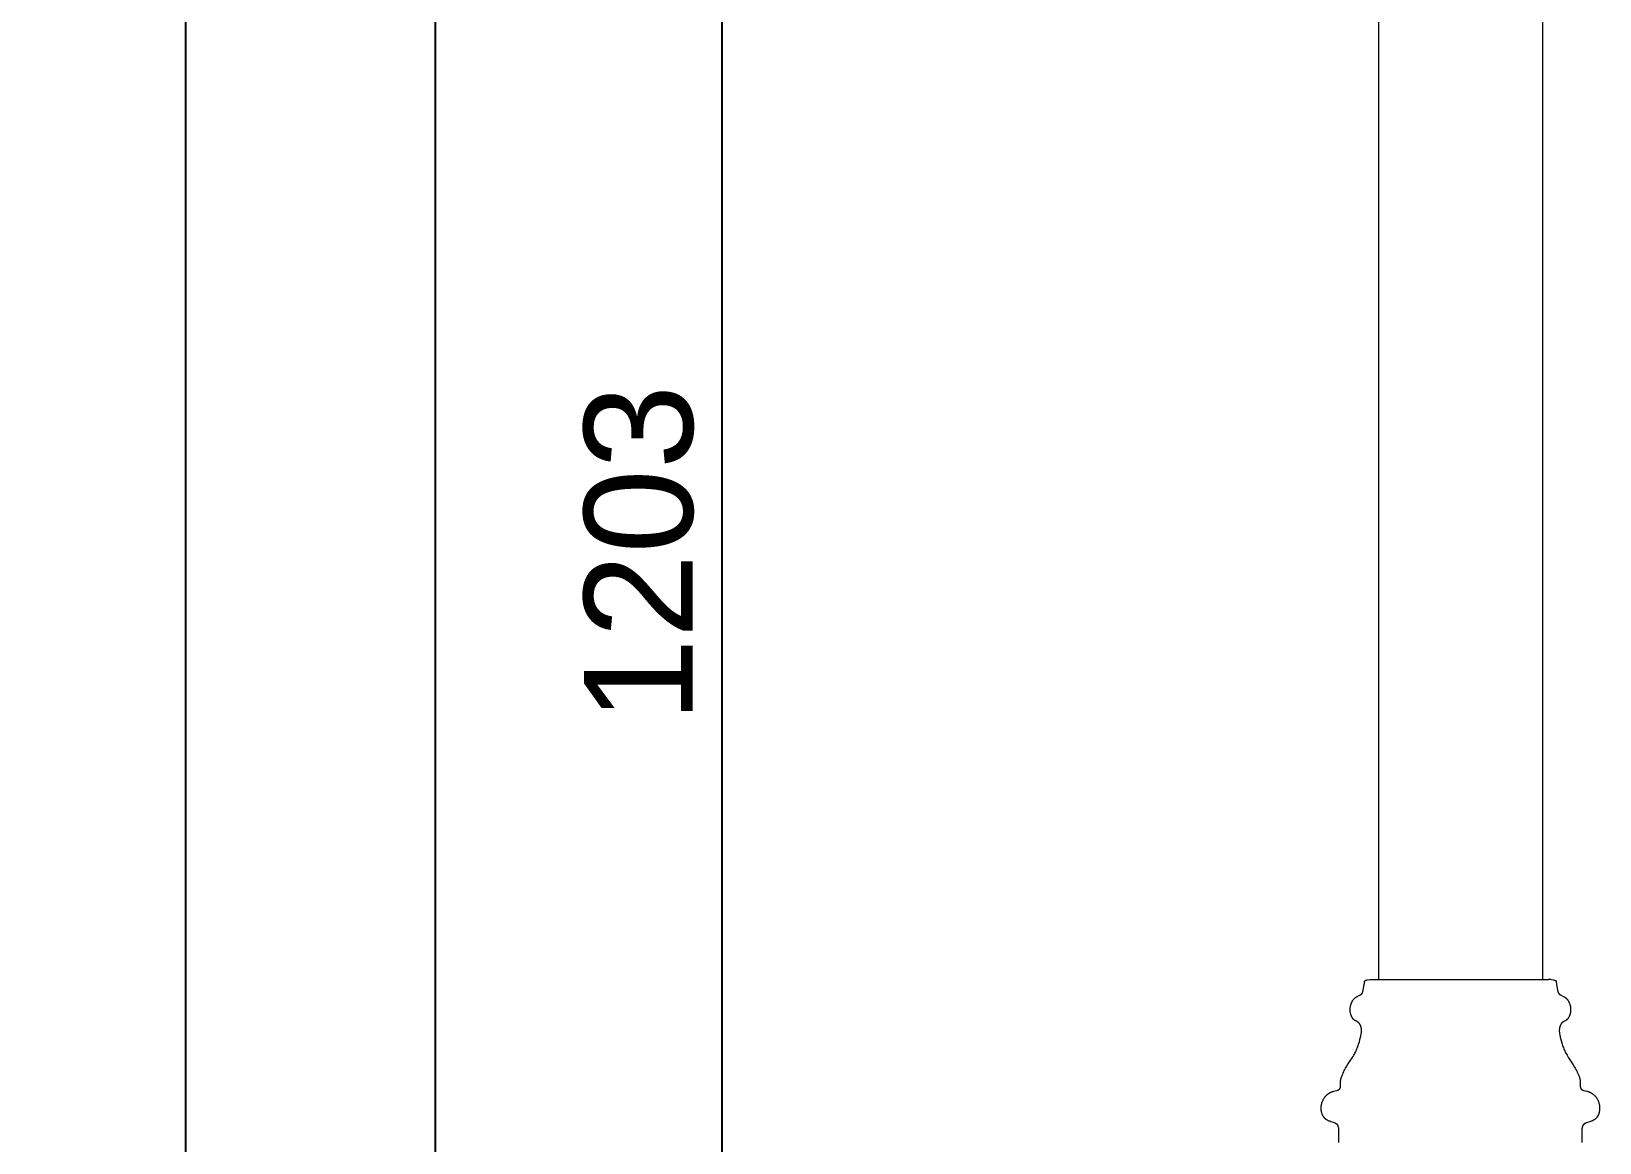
# Model space of a CAD drawing. Header units: millimetres. Extents: x -124 to 15640, y 659 to 4121.
# Drawn here: x -124 to 452, y 2622 to 3030 of the extents above; entities that cross this region are included whole.
import ezdxf

# ---------------------------------------------------------------- set-up
doc = ezdxf.new("R2010")
doc.units = ezdxf.units.MM
doc.layers.add('ZANO_R', color=7, linetype='Continuous', lineweight=0)
doc.styles.add('Arial', font='arial.ttf')
doc.styles.get("Standard").update_dxf_attribs({"font": 'ARIALUNI.TTF'})
doc.dimstyles.new('pl i ang', dxfattribs={"dimtxt": 50, "dimasz": 50, "dimexe": 1.25, "dimexo": 0.625, "dimgap": 10, "dimtad": 1, "dimtoh": 1, "dimtxsty": 'Standard', "dimcen": 2.5, "dimclrd": 1, "dimclre": 1, "dimclrt": 1, "dimadec": 0, "dimazin": 0, "dimtfac": 1, "dimtmove": 0, "dimatfit": 3, "dimfxl": 1, "dimarcsym": 1})

# ---------------------------------------------------------------- blocks, each defined once
blk = doc.blocks.new('*D452')
at = {"layer": 'ZANO_R', "color": 1, "lineweight": -2}
for p, q in [((387.78, 4120.6), (-77.3, 4120.6)), ((-67.3, 4080.6), (-67.3, 2126.6)), ((266.27, 2086.6), (-77.3, 2086.6))]:
    blk.add_line(p, q, dxfattribs=at)
at = {"layer": 'ZANO_R', "color": 1}
for points in [[(-60.64, 4080.6), (-73.97, 4080.6), (-67.3, 4120.6)], [(-73.97, 2126.6), (-60.64, 2126.6), (-67.3, 2086.6)]]:
    blk.add_solid(points, dxfattribs=at)
at = {"layer": 'ZANO_R', "color": 1, "insert": (-97.74, 3103.6), "char_height": 40, "attachment_point": 5, "rotation": 90, "style": 'Arial'}
blk.add_mtext('2034', dxfattribs=at)
blk = doc.blocks.new('*D453')
at = {"layer": 'ZANO_R', "color": 1, "lineweight": -2}
for p, q in [((387.78, 4120.6), (14.49, 4120.6)), ((24.49, 4080.6), (24.49, 2276.6)), ((155.51, 2236.6), (14.49, 2236.6))]:
    blk.add_line(p, q, dxfattribs=at)
at = {"layer": 'ZANO_R', "color": 1}
for points in [[(31.15, 4080.6), (17.82, 4080.6), (24.49, 4120.6)], [(17.82, 2276.6), (31.15, 2276.6), (24.49, 2236.6)]]:
    blk.add_solid(points, dxfattribs=at)
at = {"layer": 'ZANO_R', "color": 1, "insert": (-5.94, 3178.6), "char_height": 40, "attachment_point": 5, "rotation": 90, "style": 'Arial'}
blk.add_mtext('1884', dxfattribs=at)
blk = doc.blocks.new('*D464')
at = {"layer": 'ZANO_R', "color": 1, "lineweight": -2}
for p, q in [((191.29, 3439.6), (119.85, 3439.6)), ((129.85, 3399.6), (129.85, 2276.6)), ((344.84, 2236.6), (119.85, 2236.6))]:
    blk.add_line(p, q, dxfattribs=at)
at = {"layer": 'ZANO_R', "color": 1}
for points in [[(136.51, 3399.6), (123.18, 3399.6), (129.85, 3439.6)], [(123.18, 2276.6), (136.51, 2276.6), (129.85, 2236.6)]]:
    blk.add_solid(points, dxfattribs=at)
at = {"layer": 'ZANO_R', "color": 1, "insert": (99.41, 2838.1), "char_height": 40, "attachment_point": 5, "rotation": 90, "style": 'Arial'}
blk.add_mtext('1203', dxfattribs=at)

msp = doc.modelspace()

# ---------------------------------------------------------------- linework, layer by layer
at = {"layer": 'ZANO_R'}
for p, q in [((371.14, 3378.6), (371.14, 2681.6)), ((431.44, 3378.6), (431.44, 2681.6)), ((366.03, 2680.41), (366.06, 2680.74)), ((366.06, 2680.74), (366.07, 2680.79)), ((366.07, 2680.82), (366.08, 2680.85)), ((366.07, 2680.79), (366.07, 2680.82)), ((366.08, 2680.89), (366.09, 2680.9)), ((366.08, 2680.87), (366.08, 2680.89)), ((366.08, 2680.86), (366.08, 2680.87)), ((366.08, 2680.85), (366.08, 2680.86)), ((366.09, 2680.91), (366.1, 2680.93)), ((366.09, 2680.9), (366.09, 2680.91)), ((366.1, 2680.95), (366.11, 2680.97)), ((366.1, 2680.94), (366.1, 2680.95)), ((366.1, 2680.93), (366.1, 2680.94)), ((366.11, 2680.97), (366.12, 2680.98)), ((366.12, 2680.99), (366.13, 2681.01)), ((366.12, 2680.98), (366.12, 2680.99)), ((366.13, 2681.01), (366.14, 2681.02)), ((366.14, 2681.03), (366.15, 2681.04)), ((366.14, 2681.02), (366.14, 2681.03)), ((366.14, 2681.02), (366.14, 2681.02)), ((366.15, 2681.04), (366.16, 2681.05)), ((366.15, 2681.04), (366.15, 2681.04)), ((366.16, 2681.06), (366.17, 2681.07)), ((366.16, 2681.05), (366.16, 2681.06)), ((366.16, 2681.05), (366.16, 2681.05)), ((366.17, 2681.07), (366.18, 2681.08)), ((366.17, 2681.07), (366.17, 2681.07)), ((366.18, 2681.08), (366.19, 2681.09)), ((366.18, 2681.08), (366.18, 2681.08)), ((366.19, 2681.09), (366.19, 2681.1)), ((366.19, 2681.1), (366.2, 2681.1)), ((366.2, 2681.1), (366.21, 2681.11)), ((366.21, 2681.11), (366.22, 2681.12)), ((366.22, 2681.12), (366.23, 2681.13)), ((366.23, 2681.13), (366.24, 2681.13)), ((366.24, 2681.13), (366.25, 2681.14)), ((366.25, 2681.14), (366.26, 2681.15)), ((366.26, 2681.15), (366.27, 2681.16)), ((366.27, 2681.16), (366.28, 2681.16)), ((366.28, 2681.16), (366.29, 2681.17)), ((366.29, 2681.17), (366.3, 2681.18)), ((366.3, 2681.18), (366.32, 2681.19)), ((366.32, 2681.19), (366.35, 2681.2)), ((366.35, 2681.2), (366.37, 2681.22)), ((366.37, 2681.22), (366.4, 2681.23)), ((366.4, 2681.23), (366.42, 2681.24)), ((366.42, 2681.24), (366.45, 2681.25)), ((366.45, 2681.25), (366.48, 2681.26)), ((366.48, 2681.26), (366.53, 2681.29)), ((366.53, 2681.29), (366.59, 2681.31)), ((366.59, 2681.31), (366.65, 2681.32)), ((366.65, 2681.32), (366.71, 2681.34)), ((366.71, 2681.34), (366.82, 2681.37)), ((366.82, 2681.37), (367.02, 2681.42)), ((367.02, 2681.42), (367.96, 2681.6)), ((367.96, 2681.6), (367.96, 2681.6)), ((367.96, 2681.6), (367.96, 2681.6)), ((367.96, 2681.6), (367.97, 2681.6)), ((367.97, 2681.6), (368.02, 2681.6)), ((368.02, 2681.6), (368.27, 2681.6)), ((368.27, 2681.6), (369.43, 2681.6)), ((369.43, 2681.6), (375.13, 2681.6)), ((375.13, 2681.6), (400.16, 2681.6)), ((400.16, 2681.6), (433.63, 2681.6)), ((434.36, 2681.6), (433.63, 2681.6)), ((434.56, 2681.6), (434.36, 2681.6)), ((434.6, 2681.6), (434.56, 2681.6)), ((434.61, 2681.6), (434.6, 2681.6)), ((434.61, 2681.6), (435.56, 2681.42)), ((434.61, 2681.6), (434.61, 2681.6)), ((434.61, 2681.6), (434.61, 2681.6)), ((434.61, 2681.6), (434.61, 2681.6)), ((434.61, 2681.6), (434.61, 2681.6)), ((434.61, 2681.6), (434.61, 2681.6)), ((435.56, 2681.42), (435.75, 2681.37)), ((435.75, 2681.37), (435.87, 2681.34)), ((435.87, 2681.34), (435.92, 2681.32)), ((435.92, 2681.32), (435.98, 2681.31)), ((435.98, 2681.31), (436.04, 2681.29)), ((436.04, 2681.29), (436.1, 2681.26)), ((436.1, 2681.26), (436.13, 2681.25)), ((436.13, 2681.25), (436.15, 2681.24)), ((436.15, 2681.24), (436.18, 2681.23)), ((436.18, 2681.23), (436.2, 2681.22)), ((436.2, 2681.22), (436.23, 2681.2)), ((436.23, 2681.2), (436.25, 2681.19)), ((436.25, 2681.19), (436.28, 2681.18)), ((436.28, 2681.18), (436.29, 2681.17)), ((436.29, 2681.17), (436.3, 2681.16)), ((436.3, 2681.16), (436.31, 2681.16)), ((436.31, 2681.16), (436.32, 2681.15)), ((436.32, 2681.15), (436.33, 2681.14)), ((436.33, 2681.14), (436.34, 2681.13)), ((436.34, 2681.13), (436.35, 2681.13)), ((436.35, 2681.13), (436.36, 2681.12)), ((436.36, 2681.12), (436.37, 2681.11)), ((436.37, 2681.11), (436.37, 2681.1)), ((436.37, 2681.1), (436.38, 2681.1)), ((436.38, 2681.1), (436.39, 2681.09)), ((436.39, 2681.09), (436.39, 2681.08)), ((436.39, 2681.08), (436.4, 2681.08)), ((436.4, 2681.08), (436.4, 2681.07)), ((436.4, 2681.07), (436.41, 2681.07)), ((436.41, 2681.07), (436.41, 2681.06)), ((436.41, 2681.06), (436.42, 2681.05)), ((436.42, 2681.05), (436.42, 2681.05)), ((436.42, 2681.05), (436.42, 2681.04)), ((436.42, 2681.04), (436.43, 2681.04)), ((436.43, 2681.04), (436.43, 2681.03)), ((436.43, 2681.03), (436.44, 2681.02)), ((436.44, 2681.02), (436.44, 2681.02)), ((436.44, 2681.02), (436.45, 2681.01)), ((436.45, 2681.01), (436.45, 2680.99)), ((436.45, 2680.99), (436.46, 2680.98)), ((436.46, 2680.98), (436.47, 2680.97)), ((436.47, 2680.97), (436.47, 2680.95)), ((436.47, 2680.95), (436.48, 2680.94)), ((436.48, 2680.94), (436.48, 2680.93)), ((436.48, 2680.93), (436.48, 2680.91)), ((436.48, 2680.91), (436.49, 2680.9)), ((436.49, 2680.9), (436.49, 2680.89)), ((436.49, 2680.89), (436.49, 2680.87)), ((436.49, 2680.87), (436.5, 2680.86)), ((436.5, 2680.86), (436.5, 2680.85)), ((436.5, 2680.85), (436.5, 2680.82)), ((436.5, 2680.82), (436.51, 2680.79)), ((436.51, 2680.79), (436.51, 2680.74)), ((436.51, 2680.74), (436.54, 2680.41)), ((362.5, 2674.75), (362.56, 2674.8)), ((362.56, 2674.8), (362.62, 2674.85)), ((362.62, 2674.85), (362.68, 2674.89)), ((362.68, 2674.89), (362.77, 2674.96)), ((362.77, 2674.96), (362.86, 2675.02)), ((362.86, 2675.02), (362.95, 2675.08)), ((362.95, 2675.08), (363.04, 2675.14)), ((363.04, 2675.14), (363.13, 2675.2)), ((363.13, 2675.2), (363.22, 2675.25)), ((363.22, 2675.25), (363.41, 2675.36)), ((363.41, 2675.36), (363.59, 2675.45)), ((363.59, 2675.45), (364.29, 2675.8)), ((364.29, 2675.8), (364.46, 2675.89)), ((364.46, 2675.89), (364.54, 2675.93)), ((364.54, 2675.93), (364.61, 2675.97)), ((364.61, 2675.97), (364.68, 2676.01)), ((364.68, 2676.01), (364.75, 2676.05)), ((364.75, 2676.05), (364.78, 2676.07)), ((364.78, 2676.07), (364.81, 2676.1)), ((364.81, 2676.1), (364.84, 2676.12)), ((364.84, 2676.12), (364.87, 2676.14)), ((364.87, 2676.14), (364.9, 2676.16)), ((364.9, 2676.16), (364.92, 2676.18)), ((364.92, 2676.18), (364.95, 2676.21)), ((364.95, 2676.21), (364.98, 2676.23)), ((364.98, 2676.23), (365, 2676.25)), ((365, 2676.25), (365.03, 2676.28)), ((365.03, 2676.28), (365.05, 2676.3)), ((365.05, 2676.3), (365.07, 2676.33)), ((365.07, 2676.33), (365.09, 2676.36)), ((365.09, 2676.36), (365.12, 2676.38)), ((365.12, 2676.38), (365.14, 2676.41)), ((365.14, 2676.41), (365.16, 2676.44)), ((365.16, 2676.44), (365.18, 2676.47)), ((365.18, 2676.47), (365.2, 2676.5)), ((365.2, 2676.5), (365.21, 2676.53)), ((365.21, 2676.53), (365.23, 2676.56)), ((365.23, 2676.56), (365.25, 2676.59)), ((365.25, 2676.59), (365.27, 2676.63)), ((365.27, 2676.63), (365.28, 2676.66)), ((365.28, 2676.66), (365.3, 2676.7)), ((365.3, 2676.7), (365.32, 2676.73)), ((365.32, 2676.73), (365.33, 2676.77)), ((365.33, 2676.77), (365.35, 2676.81)), ((365.35, 2676.81), (365.36, 2676.85)), ((365.36, 2676.85), (365.39, 2676.94)), ((365.39, 2676.94), (365.42, 2677.03)), ((365.42, 2677.03), (365.45, 2677.13)), ((365.45, 2677.13), (365.47, 2677.23)), ((365.47, 2677.23), (365.52, 2677.45)), ((365.52, 2677.45), (365.57, 2677.71)), ((365.57, 2677.71), (365.79, 2679)), ((365.79, 2679), (365.96, 2679.87)), ((365.96, 2679.87), (365.98, 2680.02)), ((365.98, 2680.02), (366.01, 2680.2)), ((366.01, 2680.2), (366.03, 2680.41)), ((436.54, 2680.41), (436.57, 2680.2)), ((436.57, 2680.2), (436.59, 2680.02)), ((436.59, 2680.02), (436.62, 2679.87)), ((436.62, 2679.87), (436.78, 2679)), ((436.78, 2679), (437.01, 2677.66)), ((437.01, 2677.66), (437.05, 2677.47)), ((437.05, 2677.47), (437.09, 2677.28)), ((437.09, 2677.28), (437.11, 2677.19)), ((437.11, 2677.19), (437.14, 2677.1)), ((437.14, 2677.1), (437.16, 2677.01)), ((437.16, 2677.01), (437.19, 2676.92)), ((437.19, 2676.92), (437.22, 2676.83)), ((437.22, 2676.83), (437.24, 2676.79)), ((437.24, 2676.79), (437.25, 2676.75)), ((437.25, 2676.75), (437.27, 2676.71)), ((437.27, 2676.71), (437.28, 2676.68)), ((437.28, 2676.68), (437.3, 2676.64)), ((437.3, 2676.64), (437.32, 2676.6)), ((437.32, 2676.6), (437.34, 2676.56)), ((437.34, 2676.56), (437.37, 2676.52)), ((437.37, 2676.52), (437.39, 2676.48)), ((437.39, 2676.48), (437.41, 2676.46)), ((437.41, 2676.46), (437.42, 2676.44)), ((437.42, 2676.44), (437.43, 2676.42)), ((437.43, 2676.42), (437.45, 2676.4)), ((437.45, 2676.4), (437.46, 2676.38)), ((437.46, 2676.38), (437.47, 2676.36)), ((437.47, 2676.36), (437.49, 2676.35)), ((437.49, 2676.35), (437.5, 2676.33)), ((437.5, 2676.33), (437.52, 2676.31)), ((437.52, 2676.31), (437.54, 2676.29)), ((437.54, 2676.29), (437.57, 2676.26)), ((437.57, 2676.26), (437.6, 2676.23)), ((437.6, 2676.23), (437.63, 2676.2)), ((437.63, 2676.2), (437.67, 2676.17)), ((437.67, 2676.17), (437.71, 2676.14)), ((437.71, 2676.14), (437.74, 2676.11)), ((437.74, 2676.11), (437.78, 2676.08)), ((437.78, 2676.08), (437.83, 2676.05)), ((437.83, 2676.05), (437.9, 2676.01)), ((437.9, 2676.01), (437.98, 2675.96)), ((437.98, 2675.96), (438.06, 2675.92)), ((438.06, 2675.92), (438.14, 2675.87)), ((438.14, 2675.87), (438.98, 2675.45)), ((438.98, 2675.45), (439.16, 2675.36)), ((439.16, 2675.36), (439.35, 2675.25)), ((439.35, 2675.25), (439.44, 2675.2)), ((439.44, 2675.2), (439.54, 2675.14)), ((439.54, 2675.14), (439.63, 2675.08)), ((439.63, 2675.08), (439.72, 2675.02)), ((439.72, 2675.02), (439.81, 2674.96)), ((439.81, 2674.96), (439.9, 2674.89)), ((439.9, 2674.89), (439.96, 2674.85)), ((439.96, 2674.85), (440.01, 2674.8)), ((440.01, 2674.8), (440.07, 2674.75)), ((360.77, 2670.53), (360.78, 2670.69)), ((360.77, 2670.38), (360.77, 2670.53)), ((360.78, 2670.22), (360.77, 2670.38)), ((360.78, 2670.85), (360.79, 2671)), ((360.78, 2670.69), (360.78, 2670.85)), ((360.78, 2670.07), (360.78, 2670.22)), ((360.79, 2669.91), (360.78, 2670.07)), ((360.79, 2671), (360.81, 2671.16)), ((360.81, 2669.76), (360.79, 2669.91)), ((360.81, 2671.16), (360.82, 2671.32)), ((360.83, 2669.61), (360.81, 2669.76)), ((360.82, 2671.32), (360.85, 2671.47)), ((360.85, 2669.45), (360.83, 2669.61)), ((360.85, 2671.47), (360.87, 2671.63)), ((360.87, 2669.3), (360.85, 2669.45)), ((360.87, 2671.63), (360.9, 2671.78)), ((360.9, 2669.16), (360.87, 2669.3)), ((360.9, 2671.78), (360.93, 2671.94)), ((360.93, 2669.01), (360.9, 2669.16)), ((360.93, 2671.94), (360.97, 2672.09)), ((360.97, 2668.86), (360.93, 2669.01)), ((360.97, 2672.09), (361.01, 2672.24)), ((361.01, 2672.24), (361.05, 2672.39)), ((361.05, 2672.39), (361.1, 2672.54)), ((361.1, 2672.54), (361.15, 2672.69)), ((361.15, 2672.69), (361.2, 2672.83)), ((361.2, 2672.83), (361.26, 2672.98)), ((361.26, 2672.98), (361.32, 2673.12)), ((361.32, 2673.12), (361.38, 2673.26)), ((361.38, 2673.26), (361.45, 2673.39)), ((361.45, 2673.39), (361.52, 2673.53)), ((361.52, 2673.53), (361.6, 2673.66)), ((361.6, 2673.66), (361.68, 2673.79)), ((361.68, 2673.79), (361.76, 2673.91)), ((361.76, 2673.91), (361.85, 2674.04)), ((361.85, 2674.04), (361.94, 2674.16)), ((361.94, 2674.16), (362.03, 2674.27)), ((362.03, 2674.27), (362.13, 2674.39)), ((362.13, 2674.39), (362.18, 2674.44)), ((362.18, 2674.44), (362.23, 2674.5)), ((362.23, 2674.5), (362.29, 2674.55)), ((362.29, 2674.55), (362.34, 2674.6)), ((362.34, 2674.6), (362.39, 2674.65)), ((362.39, 2674.65), (362.45, 2674.7)), ((362.45, 2674.7), (362.5, 2674.75)), ((440.07, 2674.75), (440.13, 2674.7)), ((440.13, 2674.7), (440.18, 2674.65)), ((440.18, 2674.65), (440.24, 2674.6)), ((440.24, 2674.6), (440.29, 2674.55)), ((440.29, 2674.55), (440.34, 2674.5)), ((440.34, 2674.5), (440.39, 2674.44)), ((440.39, 2674.44), (440.44, 2674.39)), ((440.44, 2674.39), (440.54, 2674.27)), ((440.54, 2674.27), (440.64, 2674.16)), ((440.64, 2674.16), (440.73, 2674.04)), ((440.73, 2674.04), (440.81, 2673.91)), ((440.81, 2673.91), (440.9, 2673.79)), ((440.9, 2673.79), (440.98, 2673.66)), ((440.98, 2673.66), (441.05, 2673.53)), ((441.05, 2673.53), (441.12, 2673.39)), ((441.12, 2673.39), (441.19, 2673.26)), ((441.19, 2673.26), (441.26, 2673.12)), ((441.26, 2673.12), (441.32, 2672.98)), ((441.32, 2672.98), (441.38, 2672.83)), ((441.38, 2672.83), (441.43, 2672.69)), ((441.43, 2672.69), (441.48, 2672.54)), ((441.48, 2672.54), (441.53, 2672.39)), ((441.53, 2672.39), (441.57, 2672.24)), ((441.57, 2672.24), (441.61, 2672.09)), ((441.61, 2672.09), (441.64, 2671.94)), ((441.64, 2669.01), (441.61, 2668.86)), ((441.64, 2671.94), (441.68, 2671.78)), ((441.67, 2669.16), (441.64, 2669.01)), ((441.7, 2669.3), (441.67, 2669.16)), ((441.68, 2671.78), (441.7, 2671.63)), ((441.7, 2671.63), (441.73, 2671.47)), ((441.73, 2669.45), (441.7, 2669.3)), ((441.73, 2671.47), (441.75, 2671.32)), ((441.75, 2669.61), (441.73, 2669.45)), ((441.75, 2671.32), (441.77, 2671.16)), ((441.77, 2669.76), (441.75, 2669.61)), ((441.77, 2671.16), (441.78, 2671)), ((441.78, 2669.91), (441.77, 2669.76)), ((441.78, 2671), (441.79, 2670.85)), ((441.79, 2670.07), (441.78, 2669.91)), ((441.79, 2670.85), (441.8, 2670.69)), ((441.8, 2670.22), (441.79, 2670.07)), ((441.8, 2670.69), (441.8, 2670.53)), ((441.8, 2670.53), (441.8, 2670.38)), ((441.8, 2670.38), (441.8, 2670.22)), ((361.01, 2668.72), (360.97, 2668.86)), ((361.05, 2668.58), (361.01, 2668.72)), ((361.1, 2668.44), (361.05, 2668.58)), ((361.15, 2668.3), (361.1, 2668.44)), ((361.2, 2668.17), (361.15, 2668.3)), ((361.26, 2668.04), (361.2, 2668.17)), ((361.32, 2667.91), (361.26, 2668.04)), ((361.38, 2667.78), (361.32, 2667.91)), ((361.45, 2667.66), (361.38, 2667.78)), ((361.52, 2667.54), (361.45, 2667.66)), ((361.59, 2667.43), (361.52, 2667.54)), ((361.63, 2667.37), (361.59, 2667.43)), ((361.67, 2667.31), (361.63, 2667.37)), ((361.71, 2667.26), (361.67, 2667.31)), ((361.75, 2667.2), (361.71, 2667.26)), ((361.79, 2667.15), (361.75, 2667.2)), ((361.83, 2667.1), (361.79, 2667.15)), ((361.87, 2667.05), (361.83, 2667.1)), ((361.92, 2667), (361.87, 2667.05)), ((361.96, 2666.95), (361.92, 2667)), ((362.01, 2666.9), (361.96, 2666.95)), ((362.06, 2666.85), (362.01, 2666.9)), ((362.1, 2666.81), (362.06, 2666.85)), ((362.15, 2666.76), (362.1, 2666.81)), ((362.2, 2666.72), (362.15, 2666.76)), ((362.25, 2666.68), (362.2, 2666.72)), ((362.3, 2666.64), (362.25, 2666.68)), ((362.35, 2666.6), (362.3, 2666.64)), ((362.41, 2666.56), (362.35, 2666.6)), ((362.46, 2666.52), (362.41, 2666.56)), ((362.51, 2666.48), (362.46, 2666.52)), ((362.59, 2666.44), (362.51, 2666.48)), ((362.66, 2666.39), (362.59, 2666.44)), ((362.74, 2666.35), (362.66, 2666.39)), ((362.81, 2666.31), (362.74, 2666.35)), ((363.27, 2666.08), (362.81, 2666.31)), ((363.42, 2666), (363.27, 2666.08)), ((363.49, 2665.95), (363.42, 2666)), ((363.56, 2665.91), (363.49, 2665.95)), ((363.63, 2665.87), (363.56, 2665.91)), ((363.7, 2665.82), (363.63, 2665.87)), ((363.73, 2665.8), (363.7, 2665.82)), ((363.76, 2665.77), (363.73, 2665.8)), ((363.83, 2665.73), (363.76, 2665.77)), ((363.88, 2665.68), (363.83, 2665.73)), ((363.94, 2665.62), (363.88, 2665.68)), ((364, 2665.57), (363.94, 2665.62)), ((364.05, 2665.51), (364, 2665.57)), ((364.1, 2665.46), (364.05, 2665.51)), ((364.15, 2665.4), (364.1, 2665.46)), ((364.2, 2665.34), (364.15, 2665.4)), ((364.25, 2665.28), (364.2, 2665.34)), ((364.29, 2665.21), (364.25, 2665.28)), ((364.34, 2665.15), (364.29, 2665.21)), ((364.38, 2665.08), (364.34, 2665.15)), ((364.42, 2665.02), (364.38, 2665.08)), ((364.46, 2664.95), (364.42, 2665.02)), ((364.49, 2664.88), (364.46, 2664.95)), ((364.53, 2664.81), (364.49, 2664.88)), ((364.56, 2664.74), (364.53, 2664.81)), ((364.59, 2664.66), (364.56, 2664.74)), ((364.62, 2664.59), (364.59, 2664.66)), ((364.65, 2664.52), (364.62, 2664.59)), ((364.68, 2664.44), (364.65, 2664.52)), ((364.7, 2664.37), (364.68, 2664.44)), ((364.73, 2664.29), (364.7, 2664.37)), ((364.75, 2664.21), (364.73, 2664.29)), ((364.77, 2664.14), (364.75, 2664.21)), ((364.79, 2664.06), (364.77, 2664.14)), ((364.81, 2663.98), (364.79, 2664.06)), ((364.84, 2663.82), (364.81, 2663.98)), ((364.87, 2663.67), (364.84, 2663.82)), ((364.89, 2663.56), (364.87, 2663.67)), ((364.9, 2663.45), (364.89, 2663.56)), ((364.91, 2663.35), (364.9, 2663.45)), ((364.92, 2663.24), (364.91, 2663.35)), ((364.92, 2663.13), (364.92, 2663.24)), ((437.66, 2663.24), (437.65, 2663.13)), ((437.67, 2663.35), (437.66, 2663.24)), ((437.68, 2663.45), (437.67, 2663.35)), ((437.69, 2663.56), (437.68, 2663.45)), ((437.71, 2663.67), (437.69, 2663.56)), ((437.73, 2663.82), (437.71, 2663.67)), ((437.77, 2663.98), (437.73, 2663.82)), ((437.78, 2664.06), (437.77, 2663.98)), ((437.8, 2664.14), (437.78, 2664.06)), ((437.82, 2664.21), (437.8, 2664.14)), ((437.85, 2664.29), (437.82, 2664.21)), ((437.87, 2664.37), (437.85, 2664.29)), ((437.9, 2664.44), (437.87, 2664.37)), ((437.92, 2664.52), (437.9, 2664.44)), ((437.95, 2664.59), (437.92, 2664.52)), ((437.98, 2664.66), (437.95, 2664.59)), ((438.01, 2664.74), (437.98, 2664.66)), ((438.05, 2664.81), (438.01, 2664.74)), ((438.08, 2664.88), (438.05, 2664.81)), ((438.12, 2664.95), (438.08, 2664.88)), ((438.16, 2665.02), (438.12, 2664.95)), ((438.2, 2665.08), (438.16, 2665.02)), ((438.24, 2665.15), (438.2, 2665.08)), ((438.28, 2665.21), (438.24, 2665.15)), ((438.33, 2665.28), (438.28, 2665.21)), ((438.37, 2665.34), (438.33, 2665.28)), ((438.42, 2665.4), (438.37, 2665.34)), ((438.47, 2665.46), (438.42, 2665.4)), ((438.52, 2665.51), (438.47, 2665.46)), ((438.58, 2665.57), (438.52, 2665.51)), ((438.63, 2665.62), (438.58, 2665.57)), ((438.69, 2665.68), (438.63, 2665.62)), ((438.75, 2665.73), (438.69, 2665.68)), ((438.81, 2665.77), (438.75, 2665.73)), ((438.84, 2665.8), (438.81, 2665.77)), ((438.87, 2665.82), (438.84, 2665.8)), ((438.94, 2665.87), (438.87, 2665.82)), ((439.01, 2665.91), (438.94, 2665.87)), ((439.08, 2665.95), (439.01, 2665.91)), ((439.16, 2666), (439.08, 2665.95)), ((439.3, 2666.08), (439.16, 2666)), ((439.76, 2666.31), (439.3, 2666.08)), ((439.84, 2666.35), (439.76, 2666.31)), ((439.91, 2666.39), (439.84, 2666.35)), ((439.99, 2666.44), (439.91, 2666.39)), ((440.06, 2666.48), (439.99, 2666.44)), ((440.12, 2666.52), (440.06, 2666.48)), ((440.17, 2666.56), (440.12, 2666.52)), ((440.22, 2666.6), (440.17, 2666.56)), ((440.27, 2666.64), (440.22, 2666.6)), ((440.32, 2666.68), (440.27, 2666.64)), ((440.37, 2666.72), (440.32, 2666.68)), ((440.42, 2666.76), (440.37, 2666.72)), ((440.47, 2666.81), (440.42, 2666.76)), ((440.52, 2666.85), (440.47, 2666.81)), ((440.57, 2666.9), (440.52, 2666.85)), ((440.61, 2666.95), (440.57, 2666.9)), ((440.66, 2667), (440.61, 2666.95)), ((440.7, 2667.05), (440.66, 2667)), ((440.74, 2667.1), (440.7, 2667.05)), ((440.79, 2667.15), (440.74, 2667.1)), ((440.83, 2667.2), (440.79, 2667.15)), ((440.87, 2667.26), (440.83, 2667.2)), ((440.91, 2667.31), (440.87, 2667.26)), ((440.95, 2667.37), (440.91, 2667.31)), ((440.99, 2667.43), (440.95, 2667.37)), ((441.06, 2667.54), (440.99, 2667.43)), ((441.13, 2667.66), (441.06, 2667.54)), ((441.2, 2667.78), (441.13, 2667.66)), ((441.26, 2667.91), (441.2, 2667.78)), ((441.32, 2668.04), (441.26, 2667.91)), ((441.38, 2668.17), (441.32, 2668.04)), ((441.43, 2668.3), (441.38, 2668.17)), ((441.48, 2668.44), (441.43, 2668.3)), ((441.52, 2668.58), (441.48, 2668.44)), ((441.57, 2668.72), (441.52, 2668.58)), ((441.61, 2668.86), (441.57, 2668.72)), ((363.74, 2657.34), (363.88, 2657.76)), ((363.88, 2657.76), (364.14, 2658.6)), ((364.14, 2658.6), (364.37, 2659.46)), ((364.37, 2659.46), (364.58, 2660.34)), ((364.58, 2660.34), (364.67, 2660.73)), ((364.67, 2660.73), (364.75, 2661.13)), ((364.75, 2661.13), (364.83, 2661.55)), ((364.83, 2661.55), (364.86, 2661.75)), ((364.86, 2661.75), (364.88, 2661.96)), ((364.88, 2661.96), (364.9, 2662.17)), ((364.9, 2662.17), (364.92, 2662.39)), ((364.93, 2663.03), (364.92, 2663.13)), ((364.92, 2662.39), (364.93, 2662.6)), ((364.93, 2662.81), (364.93, 2663.03)), ((364.93, 2662.6), (364.93, 2662.81)), ((437.65, 2663.03), (437.64, 2662.81)), ((437.64, 2662.81), (437.64, 2662.6)), ((437.64, 2662.6), (437.65, 2662.39)), ((437.65, 2663.13), (437.65, 2663.03)), ((437.65, 2662.39), (437.67, 2662.17)), ((437.67, 2662.17), (437.69, 2661.96)), ((437.69, 2661.96), (437.72, 2661.75)), ((437.72, 2661.75), (437.75, 2661.55)), ((437.75, 2661.55), (437.82, 2661.13)), ((437.82, 2661.13), (437.9, 2660.73)), ((437.9, 2660.73), (437.99, 2660.34)), ((437.99, 2660.34), (438.2, 2659.46)), ((438.2, 2659.46), (438.44, 2658.6)), ((438.44, 2658.6), (438.7, 2657.76)), ((438.7, 2657.76), (438.83, 2657.34)), ((359.79, 2650.15), (361.53, 2652.8)), ((361.53, 2652.8), (361.82, 2653.25)), ((361.82, 2653.25), (362.09, 2653.71)), ((362.09, 2653.71), (362.32, 2654.11)), ((362.32, 2654.11), (362.53, 2654.5)), ((362.53, 2654.5), (362.73, 2654.9)), ((362.73, 2654.9), (362.92, 2655.31)), ((362.92, 2655.31), (363.1, 2655.71)), ((363.1, 2655.71), (363.28, 2656.11)), ((363.28, 2656.11), (363.44, 2656.52)), ((363.44, 2656.52), (363.59, 2656.93)), ((363.59, 2656.93), (363.74, 2657.34)), ((438.83, 2657.34), (438.98, 2656.93)), ((438.98, 2656.93), (439.14, 2656.52)), ((439.14, 2656.52), (439.3, 2656.11)), ((439.3, 2656.11), (439.47, 2655.71)), ((439.47, 2655.71), (439.65, 2655.31)), ((439.65, 2655.31), (439.84, 2654.9)), ((439.84, 2654.9), (440.05, 2654.5)), ((440.05, 2654.5), (440.26, 2654.11)), ((440.26, 2654.11), (440.48, 2653.71)), ((440.48, 2653.71), (440.76, 2653.25)), ((440.76, 2653.25), (441.04, 2652.8)), ((441.04, 2652.8), (442.78, 2650.15)), ((357.66, 2645.93), (357.77, 2646.23)), ((357.77, 2646.23), (358.02, 2646.81)), ((358.02, 2646.81), (358.21, 2647.25)), ((358.21, 2647.25), (358.41, 2647.67)), ((358.41, 2647.67), (358.62, 2648.09)), ((358.62, 2648.09), (358.84, 2648.51)), ((358.84, 2648.51), (359.06, 2648.92)), ((359.06, 2648.92), (359.29, 2649.33)), ((359.29, 2649.33), (359.79, 2650.15)), ((442.78, 2650.15), (443.28, 2649.33)), ((443.28, 2649.33), (443.52, 2648.92)), ((443.52, 2648.92), (443.74, 2648.51)), ((443.74, 2648.51), (443.95, 2648.09)), ((443.95, 2648.09), (444.16, 2647.67)), ((444.16, 2647.67), (444.36, 2647.25)), ((444.36, 2647.25), (444.56, 2646.81)), ((444.56, 2646.81), (444.8, 2646.23)), ((444.8, 2646.23), (444.91, 2645.93)), ((353.71, 2640.14), (353.82, 2640.18)), ((353.82, 2640.18), (353.93, 2640.23)), ((353.93, 2640.23), (354.04, 2640.27)), ((354.04, 2640.27), (354.15, 2640.31)), ((354.15, 2640.31), (354.26, 2640.35)), ((354.26, 2640.35), (354.37, 2640.39)), ((354.37, 2640.39), (354.49, 2640.42)), ((354.49, 2640.42), (354.62, 2640.46)), ((354.62, 2640.46), (354.76, 2640.5)), ((354.76, 2640.5), (355.8, 2640.75)), ((355.8, 2640.75), (355.92, 2640.78)), ((355.92, 2640.78), (356.04, 2640.82)), ((356.04, 2640.82), (356.16, 2640.86)), ((356.16, 2640.86), (356.22, 2640.88)), ((356.22, 2640.88), (356.28, 2640.9)), ((356.28, 2640.9), (356.33, 2640.93)), ((356.33, 2640.93), (356.39, 2640.95)), ((356.39, 2640.95), (356.44, 2640.98)), ((356.44, 2640.98), (356.49, 2641)), ((356.49, 2641), (356.52, 2641.02)), ((356.52, 2641.02), (356.54, 2641.03)), ((356.54, 2641.03), (356.57, 2641.04)), ((356.57, 2641.04), (356.59, 2641.06)), ((356.59, 2641.06), (356.62, 2641.07)), ((356.62, 2641.07), (356.64, 2641.09)), ((356.64, 2641.09), (356.66, 2641.11)), ((356.66, 2641.11), (356.68, 2641.12)), ((356.68, 2641.12), (356.7, 2641.14)), ((356.7, 2641.14), (356.73, 2641.15)), ((356.73, 2641.15), (356.75, 2641.17)), ((356.75, 2641.17), (356.77, 2641.19)), ((356.77, 2641.19), (356.78, 2641.21)), ((356.78, 2641.21), (356.8, 2641.22)), ((356.8, 2641.22), (356.82, 2641.24)), ((356.82, 2641.24), (356.84, 2641.26)), ((356.84, 2641.26), (356.86, 2641.28)), ((356.86, 2641.28), (356.87, 2641.3)), ((356.87, 2641.3), (356.89, 2641.31)), ((356.89, 2641.31), (356.91, 2641.33)), ((356.91, 2641.33), (356.92, 2641.35)), ((356.92, 2641.35), (356.94, 2641.37)), ((356.94, 2641.37), (356.95, 2641.39)), ((356.95, 2641.39), (356.97, 2641.41)), ((356.97, 2641.41), (356.98, 2641.43)), ((356.98, 2641.43), (356.99, 2641.45)), ((356.99, 2641.45), (357.01, 2641.47)), ((357.01, 2641.47), (357.02, 2641.49)), ((357.02, 2641.49), (357.03, 2641.51)), ((357.03, 2641.51), (357.04, 2641.53)), ((357.04, 2641.53), (357.06, 2641.56)), ((357.06, 2641.56), (357.07, 2641.58)), ((357.07, 2641.58), (357.09, 2641.62)), ((357.09, 2641.62), (357.11, 2641.67)), ((357.11, 2641.67), (357.12, 2641.71)), ((357.12, 2641.71), (357.14, 2641.76)), ((357.14, 2641.76), (357.16, 2641.8)), ((357.16, 2641.8), (357.17, 2641.85)), ((357.17, 2641.85), (357.18, 2641.9)), ((357.18, 2641.9), (357.2, 2641.94)), ((357.2, 2641.94), (357.21, 2641.99)), ((357.21, 2641.99), (357.22, 2642.04)), ((357.22, 2642.09), (357.23, 2642.14)), ((357.22, 2642.04), (357.22, 2642.09)), ((357.23, 2642.14), (357.24, 2642.19)), ((357.24, 2644.01), (357.25, 2644.14)), ((357.24, 2643.88), (357.24, 2644.01)), ((357.24, 2643.61), (357.24, 2643.88)), ((357.27, 2642.71), (357.24, 2643.61)), ((357.24, 2642.19), (357.25, 2642.24)), ((357.25, 2644.14), (357.26, 2644.28)), ((357.25, 2642.34), (357.26, 2642.46)), ((357.25, 2642.24), (357.25, 2642.34)), ((357.26, 2644.28), (357.27, 2644.41)), ((357.26, 2642.46), (357.27, 2642.59)), ((357.27, 2644.41), (357.29, 2644.56)), ((357.27, 2642.59), (357.27, 2642.71)), ((357.29, 2644.56), (357.32, 2644.71)), ((357.32, 2644.71), (357.35, 2644.87)), ((357.35, 2644.87), (357.38, 2645.02)), ((357.38, 2645.02), (357.42, 2645.17)), ((357.42, 2645.17), (357.46, 2645.32)), ((357.46, 2645.32), (357.51, 2645.48)), ((357.51, 2645.48), (357.56, 2645.63)), ((357.56, 2645.63), (357.66, 2645.93)), ((444.91, 2645.93), (445.02, 2645.63)), ((445.02, 2645.63), (445.07, 2645.48)), ((445.07, 2645.48), (445.11, 2645.32)), ((445.11, 2645.32), (445.16, 2645.17)), ((445.16, 2645.17), (445.19, 2645.02)), ((445.19, 2645.02), (445.23, 2644.87)), ((445.23, 2644.87), (445.26, 2644.71)), ((445.26, 2644.71), (445.28, 2644.56)), ((445.28, 2644.56), (445.3, 2644.41)), ((445.3, 2644.41), (445.32, 2644.28)), ((445.33, 2643.61), (445.31, 2642.71)), ((445.31, 2642.71), (445.31, 2642.59)), ((445.31, 2642.59), (445.31, 2642.46)), ((445.31, 2642.46), (445.32, 2642.34)), ((445.32, 2644.28), (445.33, 2644.14)), ((445.32, 2642.34), (445.33, 2642.24)), ((445.33, 2644.14), (445.33, 2644.01)), ((445.33, 2644.01), (445.33, 2643.88)), ((445.33, 2643.88), (445.33, 2643.61)), ((445.33, 2642.24), (445.34, 2642.19)), ((445.34, 2642.19), (445.34, 2642.14)), ((445.34, 2642.14), (445.35, 2642.09)), ((445.35, 2642.09), (445.36, 2642.04)), ((445.36, 2642.04), (445.37, 2641.99)), ((445.37, 2641.99), (445.38, 2641.94)), ((445.38, 2641.94), (445.39, 2641.9)), ((445.39, 2641.9), (445.4, 2641.85)), ((445.4, 2641.85), (445.42, 2641.8)), ((445.42, 2641.8), (445.43, 2641.76)), ((445.43, 2641.76), (445.45, 2641.71)), ((445.45, 2641.71), (445.47, 2641.67)), ((445.47, 2641.67), (445.49, 2641.62)), ((445.49, 2641.62), (445.51, 2641.58)), ((445.51, 2641.58), (445.52, 2641.56)), ((445.52, 2641.56), (445.53, 2641.53)), ((445.53, 2641.53), (445.54, 2641.51)), ((445.54, 2641.51), (445.56, 2641.49)), ((445.56, 2641.49), (445.57, 2641.47)), ((445.57, 2641.47), (445.58, 2641.45)), ((445.58, 2641.45), (445.59, 2641.43)), ((445.59, 2641.43), (445.61, 2641.41)), ((445.61, 2641.41), (445.62, 2641.39)), ((445.62, 2641.39), (445.64, 2641.37)), ((445.64, 2641.37), (445.65, 2641.35)), ((445.65, 2641.35), (445.67, 2641.33)), ((445.67, 2641.33), (445.68, 2641.31)), ((445.68, 2641.31), (445.7, 2641.3)), ((445.7, 2641.3), (445.72, 2641.28)), ((445.72, 2641.28), (445.73, 2641.26)), ((445.73, 2641.26), (445.75, 2641.24)), ((445.75, 2641.24), (445.77, 2641.22)), ((445.77, 2641.22), (445.79, 2641.21)), ((445.79, 2641.21), (445.81, 2641.19)), ((445.81, 2641.19), (445.83, 2641.17)), ((445.83, 2641.17), (445.85, 2641.15)), ((445.85, 2641.15), (445.87, 2641.14)), ((445.87, 2641.14), (445.89, 2641.12)), ((445.89, 2641.12), (445.91, 2641.11)), ((445.91, 2641.11), (445.94, 2641.09)), ((445.94, 2641.09), (445.96, 2641.07)), ((445.96, 2641.07), (445.98, 2641.06)), ((445.98, 2641.06), (446.01, 2641.04)), ((446.01, 2641.04), (446.03, 2641.03)), ((446.03, 2641.03), (446.06, 2641.02)), ((446.06, 2641.02), (446.08, 2641)), ((446.08, 2641), (446.13, 2640.98)), ((446.13, 2640.98), (446.19, 2640.95)), ((446.19, 2640.95), (446.24, 2640.93)), ((446.24, 2640.93), (446.3, 2640.9)), ((446.3, 2640.9), (446.36, 2640.88)), ((446.36, 2640.88), (446.42, 2640.86)), ((446.42, 2640.86), (446.53, 2640.82)), ((446.53, 2640.82), (446.65, 2640.78)), ((446.65, 2640.78), (446.77, 2640.75)), ((446.77, 2640.75), (447.82, 2640.5)), ((447.82, 2640.5), (447.95, 2640.46)), ((447.95, 2640.46), (448.08, 2640.42)), ((448.08, 2640.42), (448.2, 2640.39)), ((448.2, 2640.39), (448.31, 2640.35)), ((448.31, 2640.35), (448.43, 2640.31)), ((448.43, 2640.31), (448.54, 2640.27)), ((448.54, 2640.27), (448.65, 2640.23)), ((448.65, 2640.23), (448.76, 2640.18)), ((448.76, 2640.18), (448.86, 2640.14)), ((350.11, 2634.52), (350.12, 2634.71)), ((350.11, 2634.32), (350.11, 2634.52)), ((350.12, 2634.71), (350.14, 2634.91)), ((350.14, 2634.91), (350.16, 2635.11)), ((350.16, 2635.11), (350.19, 2635.3)), ((350.19, 2635.3), (350.22, 2635.49)), ((350.22, 2635.49), (350.26, 2635.69)), ((350.26, 2635.69), (350.3, 2635.89)), ((350.3, 2635.89), (350.35, 2636.09)), ((350.35, 2636.09), (350.41, 2636.29)), ((350.41, 2636.29), (350.47, 2636.48)), ((350.47, 2636.48), (350.54, 2636.68)), ((350.54, 2636.68), (350.62, 2636.87)), ((350.62, 2636.87), (350.7, 2637.06)), ((350.7, 2637.06), (350.79, 2637.25)), ((350.79, 2637.25), (350.88, 2637.44)), ((350.88, 2637.44), (350.98, 2637.62)), ((350.98, 2637.62), (351.08, 2637.8)), ((351.08, 2637.8), (351.2, 2637.98)), ((351.2, 2637.98), (351.31, 2638.15)), ((351.31, 2638.15), (351.44, 2638.32)), ((351.44, 2638.32), (351.57, 2638.48)), ((351.57, 2638.48), (351.63, 2638.57)), ((351.63, 2638.57), (351.7, 2638.65)), ((351.7, 2638.65), (351.77, 2638.72)), ((351.77, 2638.72), (351.85, 2638.8)), ((351.85, 2638.8), (351.92, 2638.88)), ((351.92, 2638.88), (351.99, 2638.96)), ((351.99, 2638.96), (352.07, 2639.03)), ((352.07, 2639.03), (352.15, 2639.1)), ((352.15, 2639.1), (352.23, 2639.18)), ((352.23, 2639.18), (352.31, 2639.25)), ((352.31, 2639.25), (352.39, 2639.32)), ((352.39, 2639.32), (352.48, 2639.38)), ((352.48, 2639.38), (352.56, 2639.45)), ((352.56, 2639.45), (352.65, 2639.52)), ((352.65, 2639.52), (352.74, 2639.58)), ((352.74, 2639.58), (352.83, 2639.64)), ((352.83, 2639.64), (352.92, 2639.7)), ((352.92, 2639.7), (353.01, 2639.76)), ((353.01, 2639.76), (353.11, 2639.82)), ((353.11, 2639.82), (353.21, 2639.88)), ((353.21, 2639.88), (353.3, 2639.93)), ((353.3, 2639.93), (353.4, 2639.99)), ((353.4, 2639.99), (353.51, 2640.04)), ((353.51, 2640.04), (353.61, 2640.09)), ((353.61, 2640.09), (353.71, 2640.14)), ((448.86, 2640.14), (448.97, 2640.09)), ((448.97, 2640.09), (449.07, 2640.04)), ((449.07, 2640.04), (449.17, 2639.99)), ((449.17, 2639.99), (449.27, 2639.93)), ((449.27, 2639.93), (449.37, 2639.88)), ((449.37, 2639.88), (449.47, 2639.82)), ((449.47, 2639.82), (449.56, 2639.76)), ((449.56, 2639.76), (449.65, 2639.7)), ((449.65, 2639.7), (449.75, 2639.64)), ((449.75, 2639.64), (449.84, 2639.58)), ((449.84, 2639.58), (449.93, 2639.52)), ((449.93, 2639.52), (450.01, 2639.45)), ((450.01, 2639.45), (450.1, 2639.38)), ((450.1, 2639.38), (450.18, 2639.32)), ((450.18, 2639.32), (450.27, 2639.25)), ((450.27, 2639.25), (450.35, 2639.18)), ((450.35, 2639.18), (450.43, 2639.1)), ((450.43, 2639.1), (450.5, 2639.03)), ((450.5, 2639.03), (450.58, 2638.96)), ((450.58, 2638.96), (450.66, 2638.88)), ((450.66, 2638.88), (450.73, 2638.8)), ((450.73, 2638.8), (450.8, 2638.72)), ((450.8, 2638.72), (450.87, 2638.65)), ((450.87, 2638.65), (450.94, 2638.57)), ((450.94, 2638.57), (451.01, 2638.48)), ((451.01, 2638.48), (451.14, 2638.32)), ((451.14, 2638.32), (451.26, 2638.15)), ((451.26, 2638.15), (451.38, 2637.98)), ((451.38, 2637.98), (451.49, 2637.8)), ((451.49, 2637.8), (451.6, 2637.62)), ((451.6, 2637.62), (451.69, 2637.44)), ((451.69, 2637.44), (451.79, 2637.25)), ((451.79, 2637.25), (451.88, 2637.06)), ((451.88, 2637.06), (451.96, 2636.87)), ((451.96, 2636.87), (452.03, 2636.68)), ((452.03, 2636.68), (452.1, 2636.48)), ((452.1, 2636.48), (452.16, 2636.29)), ((452.16, 2636.29), (452.22, 2636.09)), ((452.22, 2636.09), (452.27, 2635.89)), ((452.27, 2635.89), (452.32, 2635.69)), ((452.32, 2635.69), (452.36, 2635.49)), ((452.36, 2635.49), (452.39, 2635.3)), ((452.39, 2635.3), (452.42, 2635.11)), ((452.42, 2635.11), (452.44, 2634.91)), ((452.44, 2634.91), (452.45, 2634.71)), ((452.45, 2634.71), (452.46, 2634.52)), ((452.46, 2634.52), (452.47, 2634.32)), ((350.11, 2634.12), (350.11, 2634.32)), ((350.12, 2633.92), (350.11, 2634.12)), ((350.13, 2633.73), (350.12, 2633.92)), ((350.15, 2633.53), (350.13, 2633.73)), ((350.17, 2633.33), (350.15, 2633.53)), ((350.2, 2633.14), (350.17, 2633.33)), ((350.24, 2632.94), (350.2, 2633.14)), ((350.28, 2632.75), (350.24, 2632.94)), ((350.33, 2632.56), (350.28, 2632.75)), ((350.39, 2632.37), (350.33, 2632.56)), ((350.44, 2632.2), (350.39, 2632.37)), ((350.51, 2632.03), (350.44, 2632.2)), ((350.58, 2631.87), (350.51, 2632.03)), ((350.61, 2631.78), (350.58, 2631.87)), ((350.65, 2631.7), (350.61, 2631.78)), ((350.69, 2631.62), (350.65, 2631.7)), ((350.73, 2631.54), (350.69, 2631.62)), ((350.77, 2631.46), (350.73, 2631.54)), ((350.82, 2631.38), (350.77, 2631.46)), ((350.86, 2631.3), (350.82, 2631.38)), ((350.91, 2631.23), (350.86, 2631.3)), ((350.96, 2631.15), (350.91, 2631.23)), ((351.01, 2631.08), (350.96, 2631.15)), ((351.06, 2631), (351.01, 2631.08)), ((351.11, 2630.93), (351.06, 2631)), ((351.17, 2630.86), (351.11, 2630.93)), ((351.22, 2630.79), (351.17, 2630.86)), ((351.28, 2630.72), (351.22, 2630.79)), ((351.34, 2630.65), (351.28, 2630.72)), ((351.4, 2630.59), (351.34, 2630.65)), ((351.46, 2630.52), (351.4, 2630.59)), ((351.53, 2630.46), (351.46, 2630.52)), ((351.59, 2630.39), (351.53, 2630.46)), ((351.66, 2630.33), (351.59, 2630.39)), ((351.73, 2630.27), (351.66, 2630.33)), ((351.8, 2630.22), (351.73, 2630.27)), ((351.87, 2630.16), (351.8, 2630.22)), ((351.94, 2630.1), (351.87, 2630.16)), ((352.02, 2630.05), (351.94, 2630.1)), ((352.11, 2629.99), (352.02, 2630.05)), ((352.2, 2629.93), (352.11, 2629.99)), ((352.3, 2629.88), (352.2, 2629.93)), ((352.39, 2629.82), (352.3, 2629.88)), ((352.49, 2629.77), (352.39, 2629.82)), ((352.59, 2629.72), (352.49, 2629.77)), ((352.7, 2629.67), (352.59, 2629.72)), ((352.8, 2629.62), (352.7, 2629.67)), ((353.02, 2629.53), (352.8, 2629.62)), ((353.24, 2629.45), (353.02, 2629.53)), ((353.69, 2629.29), (353.24, 2629.45)), ((354.59, 2628.99), (353.69, 2629.29)), ((354.88, 2628.89), (354.59, 2628.99)), ((355.04, 2628.83), (354.88, 2628.89)), ((355.2, 2628.76), (355.04, 2628.83)), ((355.29, 2628.72), (355.2, 2628.76)), ((355.37, 2628.68), (355.29, 2628.72)), ((355.46, 2628.64), (355.37, 2628.68)), ((447.2, 2628.68), (447.12, 2628.64)), ((447.29, 2628.72), (447.2, 2628.68)), ((447.37, 2628.76), (447.29, 2628.72)), ((447.54, 2628.83), (447.37, 2628.76)), ((447.7, 2628.89), (447.54, 2628.83)), ((447.99, 2628.99), (447.7, 2628.89)), ((448.88, 2629.29), (447.99, 2628.99)), ((449.34, 2629.45), (448.88, 2629.29)), ((449.56, 2629.53), (449.34, 2629.45)), ((449.77, 2629.62), (449.56, 2629.53)), ((449.88, 2629.67), (449.77, 2629.62)), ((449.98, 2629.72), (449.88, 2629.67)), ((450.08, 2629.77), (449.98, 2629.72)), ((450.18, 2629.82), (450.08, 2629.77)), ((450.28, 2629.88), (450.18, 2629.82)), ((450.37, 2629.93), (450.28, 2629.88)), ((450.47, 2629.99), (450.37, 2629.93)), ((450.56, 2630.05), (450.47, 2629.99)), ((450.63, 2630.1), (450.56, 2630.05)), ((450.71, 2630.16), (450.63, 2630.1)), ((450.78, 2630.22), (450.71, 2630.16)), ((450.85, 2630.27), (450.78, 2630.22)), ((450.92, 2630.33), (450.85, 2630.27)), ((450.98, 2630.39), (450.92, 2630.33)), ((451.05, 2630.46), (450.98, 2630.39)), ((451.11, 2630.52), (451.05, 2630.46)), ((451.17, 2630.59), (451.11, 2630.52)), ((451.23, 2630.65), (451.17, 2630.59)), ((451.29, 2630.72), (451.23, 2630.65)), ((451.35, 2630.79), (451.29, 2630.72)), ((451.41, 2630.86), (451.35, 2630.79)), ((451.46, 2630.93), (451.41, 2630.86)), ((451.51, 2631), (451.46, 2630.93)), ((451.57, 2631.08), (451.51, 2631)), ((451.62, 2631.15), (451.57, 2631.08)), ((451.66, 2631.23), (451.62, 2631.15)), ((451.71, 2631.3), (451.66, 2631.23)), ((451.76, 2631.38), (451.71, 2631.3)), ((451.8, 2631.46), (451.76, 2631.38)), ((451.84, 2631.54), (451.8, 2631.46)), ((451.88, 2631.62), (451.84, 2631.54)), ((451.92, 2631.7), (451.88, 2631.62)), ((451.96, 2631.78), (451.92, 2631.7)), ((452, 2631.87), (451.96, 2631.78)), ((452.07, 2632.03), (452, 2631.87)), ((452.13, 2632.2), (452.07, 2632.03)), ((452.19, 2632.37), (452.13, 2632.2)), ((452.24, 2632.56), (452.19, 2632.37)), ((452.29, 2632.75), (452.24, 2632.56)), ((452.34, 2632.94), (452.29, 2632.75)), ((452.37, 2633.14), (452.34, 2632.94)), ((452.4, 2633.33), (452.37, 2633.14)), ((452.43, 2633.53), (452.4, 2633.33)), ((452.45, 2633.73), (452.43, 2633.53)), ((452.46, 2633.92), (452.45, 2633.73)), ((452.47, 2634.12), (452.46, 2633.92)), ((452.47, 2634.32), (452.47, 2634.12)), ((355.55, 2628.6), (355.46, 2628.64)), ((355.63, 2628.55), (355.55, 2628.6)), ((355.71, 2628.5), (355.63, 2628.55)), ((355.75, 2628.48), (355.71, 2628.5)), ((355.79, 2628.45), (355.75, 2628.48)), ((355.83, 2628.43), (355.79, 2628.45)), ((355.87, 2628.4), (355.83, 2628.43)), ((355.9, 2628.37), (355.87, 2628.4)), ((355.94, 2628.35), (355.9, 2628.37)), ((355.97, 2628.32), (355.94, 2628.35)), ((356.01, 2628.29), (355.97, 2628.32)), ((356.04, 2628.26), (356.01, 2628.29)), ((356.07, 2628.23), (356.04, 2628.26)), ((356.08, 2628.21), (356.07, 2628.23)), ((356.1, 2628.2), (356.08, 2628.21)), ((356.11, 2628.18), (356.1, 2628.2)), ((356.12, 2628.17), (356.11, 2628.18)), ((356.14, 2628.15), (356.12, 2628.17)), ((356.15, 2628.13), (356.14, 2628.15)), ((356.16, 2628.11), (356.15, 2628.13)), ((356.18, 2628.09), (356.16, 2628.11)), ((356.19, 2628.07), (356.18, 2628.09)), ((356.2, 2628.06), (356.19, 2628.07)), ((356.21, 2628.04), (356.2, 2628.06)), ((356.22, 2628.02), (356.21, 2628.04)), ((356.24, 2627.98), (356.22, 2628.02)), ((356.26, 2627.94), (356.24, 2627.98)), ((356.28, 2627.9), (356.26, 2627.94)), ((356.3, 2627.87), (356.28, 2627.9)), ((356.31, 2627.83), (356.3, 2627.87)), ((356.33, 2627.79), (356.31, 2627.83)), ((356.36, 2627.72), (356.33, 2627.79)), ((356.4, 2627.57), (356.36, 2627.72)), ((356.51, 2627.21), (356.4, 2627.57)), ((356.53, 2627.13), (356.51, 2627.21)), ((356.55, 2627.05), (356.53, 2627.13)), ((356.57, 2626.97), (356.55, 2627.05)), ((356.58, 2626.89), (356.57, 2626.97)), ((356.6, 2626.81), (356.58, 2626.89)), ((356.61, 2626.72), (356.6, 2626.81)), ((356.62, 2626.63), (356.61, 2626.72)), ((356.63, 2626.54), (356.62, 2626.63)), ((356.62, 2621.6), (356.65, 2624.91)), ((356.64, 2626.44), (356.63, 2626.54)), ((356.64, 2626.33), (356.64, 2626.44)), ((356.65, 2626.08), (356.64, 2626.33)), ((356.65, 2624.91), (356.65, 2626.08)), ((445.93, 2626.33), (445.92, 2626.08)), ((445.92, 2626.08), (445.92, 2624.91)), ((445.92, 2624.91), (445.95, 2621.6)), ((445.94, 2626.44), (445.93, 2626.33)), ((445.95, 2626.54), (445.94, 2626.44)), ((445.96, 2626.63), (445.95, 2626.54)), ((445.97, 2626.72), (445.96, 2626.63)), ((445.98, 2626.81), (445.97, 2626.72)), ((445.99, 2626.89), (445.98, 2626.81)), ((446.01, 2626.97), (445.99, 2626.89)), ((446.03, 2627.05), (446.01, 2626.97)), ((446.05, 2627.13), (446.03, 2627.05)), ((446.07, 2627.21), (446.05, 2627.13)), ((446.17, 2627.57), (446.07, 2627.21)), ((446.22, 2627.72), (446.17, 2627.57)), ((446.25, 2627.79), (446.22, 2627.72)), ((446.26, 2627.83), (446.25, 2627.79)), ((446.28, 2627.87), (446.26, 2627.83)), ((446.29, 2627.9), (446.28, 2627.87)), ((446.31, 2627.94), (446.29, 2627.9)), ((446.33, 2627.98), (446.31, 2627.94)), ((446.35, 2628.02), (446.33, 2627.98)), ((446.36, 2628.04), (446.35, 2628.02)), ((446.37, 2628.06), (446.36, 2628.04)), ((446.39, 2628.07), (446.37, 2628.06)), ((446.4, 2628.09), (446.39, 2628.07)), ((446.41, 2628.11), (446.4, 2628.09)), ((446.42, 2628.13), (446.41, 2628.11)), ((446.44, 2628.15), (446.42, 2628.13)), ((446.45, 2628.17), (446.44, 2628.15)), ((446.47, 2628.18), (446.45, 2628.17)), ((446.48, 2628.2), (446.47, 2628.18)), ((446.49, 2628.21), (446.48, 2628.2)), ((446.51, 2628.23), (446.49, 2628.21)), ((446.54, 2628.26), (446.51, 2628.23)), ((446.57, 2628.29), (446.54, 2628.26)), ((446.6, 2628.32), (446.57, 2628.29)), ((446.64, 2628.35), (446.6, 2628.32)), ((446.67, 2628.37), (446.64, 2628.35)), ((446.71, 2628.4), (446.67, 2628.37)), ((446.75, 2628.43), (446.71, 2628.4)), ((446.78, 2628.45), (446.75, 2628.43)), ((446.82, 2628.48), (446.78, 2628.45)), ((446.86, 2628.5), (446.82, 2628.48)), ((446.95, 2628.55), (446.86, 2628.5)), ((447.03, 2628.6), (446.95, 2628.55)), ((447.12, 2628.64), (447.03, 2628.6))]:
    msp.add_line(p, q, dxfattribs=at)

# ---------------------------------------------------------------- dimensions: what is measured, and where the dimension line sits
for base, p1, p2, picture, middle in [((-67.3, 2086.6), (397.78, 4120.6), (276.27, 2086.6), '*D452', (-97.74, 3103.6)), ((24.49, 2236.6), (397.78, 4120.6), (165.51, 2236.6), '*D453', (-5.94, 3178.6)), ((129.85, 2236.6), (201.29, 3439.6), (354.84, 2236.6), '*D464', (99.41, 2838.1))]:
    dim = msp.add_linear_dim(base=base, p1=p1, p2=p2, angle=90, dimstyle='pl i ang', override={"dimtxt": 40, "dimasz": 40, "dimexe": 10, "dimexo": 10, "dimtoh": 0, "dimdec": 0, "dimtxsty": 'Arial', "dimtdec": 0, "dimtmove": 1}, dxfattribs=at)
    dim.commit()
    dim.dimension.update_dxf_attribs({"geometry": picture, "text_midpoint": middle})

doc.saveas('drawing.dxf')
